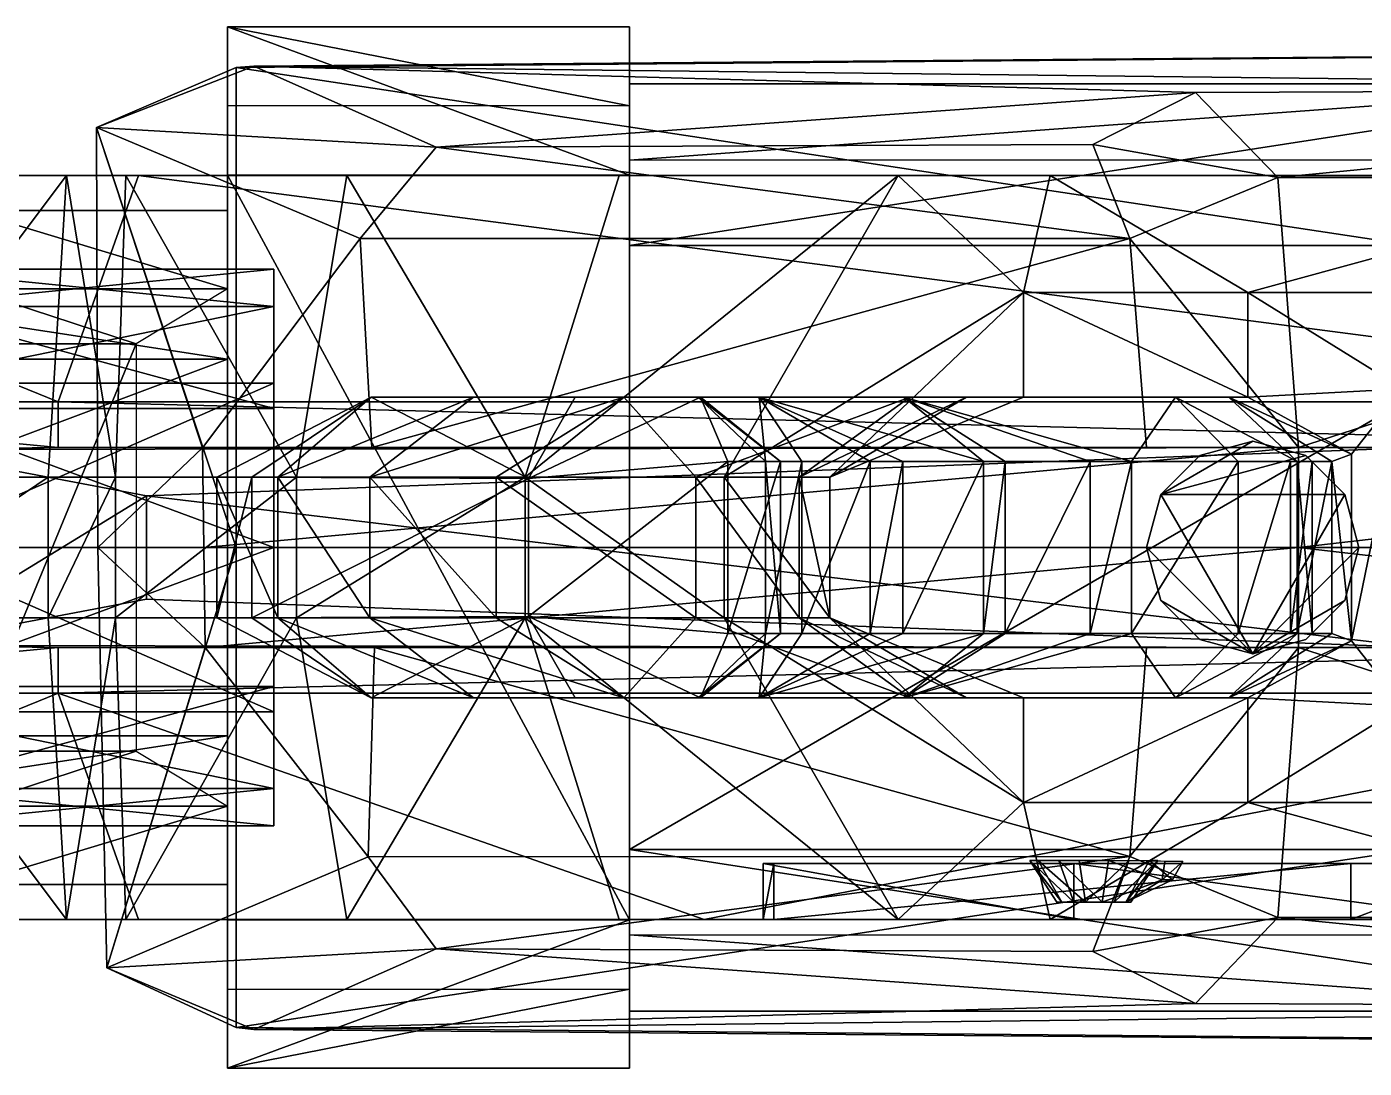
# Model space of a CAD drawing. Extents: x -4.92 to 4.89, y -0.62 to 0.62.
# Drawn here: x -2.333 to -1.624, y -0.276 to 0.276 of the extents above; entities that cross this region are included whole.
import ezdxf

# ---------------------------------------------------------------- set-up
doc = ezdxf.new("R2010")
doc.units = 0

msp = doc.modelspace()

# ---------------------------------------------------------------- linework, layer by layer
for points in [[(-2.01366, 0.27597, 2.167), (-2.22668, 0.27597, 2.30924), (-2.01366, 0.27597, 2.3064)], [(-2.01366, 0.2341, 2.03777), (-2.22668, 0.27597, 2.1638), (-2.01366, 0.27597, 2.167)], [(-2.01366, 0.19724, 2.45514), (-2.22668, 0.27597, 2.30924), (-2.22668, 0.19724, 2.45798)], [(-2.22668, 0.17858, 2.30924), (-2.22668, 0.27597, 2.1638), (-2.22668, 0.17858, 2.1638)], [(-2.01366, 0.27597, 2.167), (-2.22668, 0.27597, 2.1638), (-2.22668, 0.27597, 2.30924)], [(-2.01366, 0.2341, 2.03777), (-2.22668, 0.2341, 2.03777), (-2.22668, 0.27597, 2.1638)], [(-2.01366, 0.19724, 2.45514), (-2.01366, 0.27597, 2.3064), (-2.22668, 0.27597, 2.30924)], [(-2.22668, 0.17858, 2.1638), (-2.22668, 0.27597, 2.1638), (-2.22668, 0.2341, 2.03777)], [(-2.22668, 0.17858, 2.30924), (-2.22668, 0.27597, 2.30924), (-2.22668, 0.27597, 2.1638)], [(-2.22668, 0.19724, 2.45798), (-2.22668, 0.27597, 2.30924), (-2.22668, 0.17858, 2.30924)], [(-2.01366, 0.27597, 2.3064), (-2.01366, 0.16011, 2.3756), (-2.01366, 0.24573, 2.2935)], [(-2.01366, 0.24573, 2.2935), (-2.01366, 0.27597, 2.167), (-2.01366, 0.27597, 2.3064)], [(-2.01366, 0.27597, 2.3064), (-2.01366, 0.19724, 2.45514), (-2.01366, 0.16011, 2.3756)], [(-2.01366, 0.24573, 2.2935), (-2.01366, 0.24573, 2.17176), (-2.01366, 0.27597, 2.167)], [(-2.01366, 0.2341, 2.03777), (-2.01366, 0.27597, 2.167), (-2.01366, 0.24573, 2.17176)], [(-2.22207, 0.25438, 2.04006), (-0.53981, 0.26907, 2.03551), (-2.21262, 0.255, 2.00946)], [(-0.53975, 0, 2.03933), (-0.53981, 0.26907, 2.03551), (-2.22207, 0.25438, 2.04006)], [(-1.18173, 0.24329, 1.94721), (-2.21262, 0.255, 2.00946), (-0.53981, 0.26907, 2.03551)], [(-2.21262, 0.255, 2.00946), (-2.29616, 0.22265, 2.01392), (-2.22207, 0.25438, 2.04006)], [(-2.11612, 0.21211, 1.84306), (-2.29616, 0.22265, 2.01392), (-2.21262, 0.255, 2.00946)], [(-2.29616, 0.22265, 2.01392), (-2.22207, 0, 2.04006), (-2.22207, 0.25438, 2.04006)], [(-0.53975, 0, 2.03933), (-2.22207, 0.25438, 2.04006), (-2.22207, 0, 2.04006)], [(-1.71373, 0.24112, 1.94777), (-2.11612, 0.21211, 1.84306), (-2.21262, 0.255, 2.00946)], [(-1.18173, 0.24329, 1.94721), (-1.71373, 0.24112, 1.94777), (-2.21262, 0.255, 2.00946)], [(-1.71373, 0.24112, 1.94777), (-1.76807, 0.21353, 1.84269), (-2.11612, 0.21211, 1.84306)], [(-2.01366, 0.24573, 2.17176), (-1.45983, 0.24573, 2.29634), (-1.45983, 0.24573, 2.16855)], [(-1.45983, 0.24573, 2.16855), (-2.01366, 0.20531, 2.03777), (-2.01366, 0.24573, 2.17176)], [(-2.01366, 0.2341, 2.03777), (-2.01366, 0.24573, 2.17176), (-2.01366, 0.20531, 2.03777)], [(-2.01366, 0.16011, 2.3756), (-1.45983, 0.24573, 2.29634), (-2.01366, 0.24573, 2.2935)], [(-2.01366, 0.24573, 2.17176), (-2.01366, 0.24573, 2.2935), (-1.45983, 0.24573, 2.29634)], [(-1.45983, 0.24573, 2.16855), (-1.45983, 0.20531, 2.03777), (-2.01366, 0.20531, 2.03777)], [(-2.01366, 0.16011, 2.3756), (-1.45983, 0.16011, 2.37844), (-1.45983, 0.24573, 2.29634)], [(-1.76807, 0.21353, 1.84269), (-1.71373, 0.24112, 1.94777), (-1.66994, 0.19602, 1.89573)], [(-1.18173, 0.24329, 1.94721), (-1.66994, 0.19602, 1.89573), (-1.71373, 0.24112, 1.94777)], [(-1.18173, 0.24329, 1.94721), (-1.2164, 0.19602, 1.89573), (-1.66994, 0.19602, 1.89573)], [(-2.22668, 0.17858, 2.1638), (-2.22668, 0.2341, 2.03777), (-2.22668, 0.13715, 2.03743)], [(-2.1563, 0.1637, 1.78132), (-2.23982, 0.05287, 1.92439), (-2.29616, 0.22265, 2.01392)], [(-2.23982, 0.05287, 1.92439), (-2.29531, -0.00008, 2.01884), (-2.29616, 0.22265, 2.01392)], [(-2.11612, 0.21211, 1.84306), (-2.1563, 0.1637, 1.78132), (-2.29616, 0.22265, 2.01392)], [(-2.29616, 0.22265, 2.01392), (-2.29531, -0.00008, 2.01884), (-2.22207, 0, 2.04006)], [(-1.74841, 0.16383, 1.7838), (-2.11612, 0.21211, 1.84306), (-1.76807, 0.21353, 1.84269)], [(-1.76807, 0.21353, 1.84269), (-1.66994, 0.19602, 1.89573), (-1.74841, 0.16383, 1.7838)], [(-1.74841, 0.16383, 1.7838), (-2.1563, 0.1637, 1.78132), (-2.11612, 0.21211, 1.84306)], [(-2.31642, 0.07726, 0.6502), (-2.61156, 0.19714, 0.54631), (-2.571, 0.07726, 0.6502)], [(-2.42823, 0.19714, 0.40168), (-2.61156, 0.19714, 0.54631), (-2.27376, 0.19714, 0.54631)], [(-2.31642, 0.07726, 0.6502), (-2.27376, 0.19714, 0.54631), (-2.61156, 0.19714, 0.54631)], [(-2.31198, 0.19714, 0.26824), (-2.43216, 0.03736, 0.24956), (-2.42823, 0.19714, 0.40168)], [(-2.31198, 0.19714, 0.26824), (-2.32168, 0.03736, 0.16016), (-2.43216, 0.03736, 0.24956)], [(-2.27376, 0.19714, 0.54631), (-2.16343, 0.19714, 0.36156), (-2.42823, 0.19714, 0.40168)], [(-2.16343, 0.19714, 0.36156), (-2.31198, 0.19714, 0.26824), (-2.42823, 0.19714, 0.40168)], [(-2.28609, 0.03736, 0.16149), (-2.32168, 0.03736, 0.16016), (-2.31198, 0.19714, 0.26824)], [(-1.35572, 0.07726, 0.6502), (-2.27376, 0.19714, 0.54631), (-2.31642, 0.07726, 0.6502)], [(-2.28609, 0.03736, 0.16149), (-2.31198, 0.19714, 0.26824), (-2.28055, 0.19714, 0.2668)], [(-2.16343, 0.19714, 0.36156), (-2.28055, 0.19714, 0.2668), (-2.31198, 0.19714, 0.26824)], [(-2.28055, 0.19714, 0.2668), (-2.19016, 0.03736, 0.21102), (-2.28609, 0.03736, 0.16149)], [(-2.28055, 0.19714, 0.2668), (-2.16343, 0.19714, 0.36156), (-2.19016, 0.03736, 0.21102)], [(-1.95768, 0.19714, 0.41993), (-2.27376, 0.19714, 0.54631), (-1.38508, 0.19714, 0.54631)], [(-2.27376, 0.19714, 0.54631), (-2.18143, 0.19714, 0.4604), (-2.16343, 0.19714, 0.36156)], [(-1.35572, 0.07726, 0.6502), (-1.38508, 0.19714, 0.54631), (-2.27376, 0.19714, 0.54631)], [(-1.95768, 0.19714, 0.41993), (-2.18143, 0.19714, 0.4604), (-2.27376, 0.19714, 0.54631)], [(-2.22668, 0.19724, 2.45798), (-2.22668, 0.17858, 2.30924), (-2.22668, 0.09986, 2.43969)], [(-2.22668, 0.19724, 2.45798), (-2.01366, -0.19724, 2.45514), (-2.01366, 0.19724, 2.45514)], [(-2.22668, -0.09986, 2.43969), (-2.22668, 0.19724, 2.45798), (-2.22668, 0.09986, 2.43969)], [(-2.22668, 0.19724, 2.45798), (-2.22668, -0.19724, 2.45798), (-2.01366, -0.19724, 2.45514)], [(-2.22668, -0.09986, 2.43969), (-2.22668, -0.19724, 2.45798), (-2.22668, 0.19724, 2.45798)], [(-2.16343, 0.19714, 0.36156), (-2.06888, 0.03736, 0.20222), (-2.19016, 0.03736, 0.21102)], [(-2.18143, 0.19714, 0.4604), (-2.019, 0.19714, 0.36156), (-2.16343, 0.19714, 0.36156)], [(-2.18143, 0.19714, 0.4604), (-1.95768, 0.19714, 0.41993), (-2.019, 0.19714, 0.36156)], [(-2.16343, 0.19714, 0.36156), (-2.019, 0.19714, 0.36156), (-2.06888, 0.03736, 0.20222)], [(-2.06888, 0.03736, 0.20222), (-1.87122, 0.19714, 0.23945), (-1.96336, 0.03736, 0.12867)], [(-2.06888, 0.03736, 0.20222), (-2.019, 0.19714, 0.36156), (-1.87122, 0.19714, 0.23945)], [(-1.95768, 0.19714, 0.41993), (-1.87122, 0.19714, 0.23945), (-2.019, 0.19714, 0.36156)], [(-2.01366, 0.16011, 2.3756), (-2.01366, 0.19724, 2.45514), (-2.01366, -0.19724, 2.45514)], [(-1.96336, 0.03736, 0.12867), (-1.87122, 0.19714, 0.23945), (-1.80489, 0.13517, 0.04775)], [(-1.38508, 0.19714, 0.54631), (-1.79065, 0.19714, 0.25275), (-1.95768, 0.19714, 0.41993)], [(-1.95768, 0.19714, 0.41993), (-1.79065, 0.19714, 0.25275), (-1.87122, 0.19714, 0.23945)], [(-1.79065, 0.19714, 0.25275), (-1.80489, 0.13517, 0.04775), (-1.87122, 0.19714, 0.23945)], [(-1.79065, 0.19714, 0.25275), (-1.68596, 0.13517, 0.04775), (-1.80489, 0.13517, 0.04775)], [(-1.45871, 0.19714, 0.17699), (-1.68596, 0.13517, 0.04775), (-1.79065, 0.19714, 0.25275)], [(-1.38508, 0.19714, 0.54631), (-1.45871, 0.19714, 0.17699), (-1.79065, 0.19714, 0.25275)], [(-1.65907, 0.05295, 1.85537), (-1.74841, 0.16383, 1.7838), (-1.66994, 0.19602, 1.89573)], [(-1.45871, 0.19714, 0.17699), (-1.44246, 0.13517, 0.04775), (-1.68596, 0.13517, 0.04775)], [(-1.2164, 0.19602, 1.89573), (-1.65907, 0.05295, 1.85537), (-1.66994, 0.19602, 1.89573)], [(-1.2164, 0.19602, 1.89573), (-1.19719, 0.05295, 1.84699), (-1.65907, 0.05295, 1.85537)], [(-2.22668, 0.09986, 2.43969), (-2.74028, 0.17858, 2.31236), (-2.75915, 0.09986, 2.43685)], [(-2.74028, 0.17858, 2.31236), (-2.22668, 0.17858, 2.30924), (-2.59192, 0.17858, 2.19235)], [(-2.22668, 0.09986, 2.43969), (-2.22668, 0.17858, 2.30924), (-2.74028, 0.17858, 2.31236)], [(-2.22668, 0.17858, 2.30924), (-2.22668, 0.17858, 2.1638), (-2.59192, 0.17858, 2.19235)], [(-2.59192, 0.17858, 2.19235), (-2.22668, 0.17858, 2.1638), (-2.36406, 0.17858, 2.15347)], [(-2.36406, 0.17858, 2.15347), (-2.22668, 0.13715, 2.03743), (-2.36406, 0.13715, 2.03743)], [(-2.36406, 0.17858, 2.15347), (-2.22668, 0.17858, 2.1638), (-2.22668, 0.13715, 2.03743)], [(-2.1563, 0.1637, 1.78132), (-2.1501, 0.05293, 1.77411), (-2.23982, 0.05287, 1.92439)], [(-2.1501, 0.05293, 1.77411), (-2.1563, 0.1637, 1.78132), (-1.74841, 0.16383, 1.7838)], [(-2.1501, 0.05293, 1.77411), (-1.74841, 0.16383, 1.7838), (-1.73971, 0.05295, 1.77825)], [(-1.65907, 0.05295, 1.85537), (-1.73971, 0.05295, 1.77825), (-1.74841, 0.16383, 1.7838)], [(-2.01366, 0.16011, 2.3756), (-2.01366, -0.19724, 2.45514), (-2.01366, -0.16011, 2.3756)], [(-2.01366, -0.16011, 2.3756), (-1.45983, 0.16011, 2.37844), (-2.01366, 0.16011, 2.3756)], [(-2.01366, -0.16011, 2.3756), (-1.45983, -0.16011, 2.37844), (-1.45983, 0.16011, 2.37844)], [(-2.4016, 0.12768, 2.19199), (-2.20206, 0.14744, 2.26571), (-2.20206, 0.12768, 2.19199)], [(-2.4016, 0.14744, 2.26571), (-2.20206, 0.12768, 2.33943), (-2.20206, 0.14744, 2.26571)], [(-2.4016, 0.12768, 2.19199), (-2.4016, 0.14744, 2.26571), (-2.20206, 0.14744, 2.26571)], [(-2.4016, 0.14744, 2.26571), (-2.4016, 0.12768, 2.33943), (-2.20206, 0.12768, 2.33943)], [(-2.36406, 0.13715, 2.03743), (-2.27505, 0.10793, 2.01948), (-2.36406, 0.10793, 2.01948)], [(-2.36406, 0.13715, 2.03743), (-2.22668, 0.13715, 2.03743), (-2.27505, 0.10793, 2.01948)], [(-1.96336, 0.03736, 0.12867), (-1.80489, 0.13517, 0.04775), (-1.90743, 0.03736, -0.01825)], [(-1.80489, 0.13517, 0.04775), (-1.80489, 0.07973, 0.00263), (-1.90743, 0.03736, -0.01825)], [(-1.68596, 0.07973, 0.00651), (-1.80489, 0.13517, 0.04775), (-1.68596, 0.13517, 0.04775)], [(-1.68596, 0.07973, 0.00651), (-1.80489, 0.07973, 0.00263), (-1.80489, 0.13517, 0.04775)], [(-1.44246, 0.13517, 0.04775), (-1.60364, 0.08404, 0.01734), (-1.68596, 0.13517, 0.04775)], [(-1.68596, 0.13517, 0.04775), (-1.60364, 0.08404, 0.01734), (-1.68596, 0.07973, 0.00651)], [(-2.4016, 0.12768, 2.33943), (-2.20206, 0.07372, 2.39339), (-2.20206, 0.12768, 2.33943)], [(-2.4016, 0.08715, 2.01903), (-2.20206, 0.12768, 2.19199), (-2.20206, 0.08715, 2.01903)], [(-2.4016, 0.12768, 2.33943), (-2.4016, 0.07372, 2.39339), (-2.20206, 0.07372, 2.39339)], [(-2.4016, 0.08715, 2.01903), (-2.4016, 0.12768, 2.19199), (-2.20206, 0.12768, 2.19199)], [(-2.36406, -0.10793, 2.01948), (-2.27505, 0.10793, 2.01948), (-2.27505, -0.10793, 2.01948)], [(-2.36406, -0.10793, 2.01948), (-2.36406, 0.10793, 2.01948), (-2.27505, 0.10793, 2.01948)], [(-2.75915, -0.09986, 2.43685), (-2.22668, 0.09986, 2.43969), (-2.75915, 0.09986, 2.43685)], [(-2.75915, -0.09986, 2.43685), (-2.22668, -0.09986, 2.43969), (-2.22668, 0.09986, 2.43969)], [(-2.4016, 0, 1.95652), (-2.20206, 0.08715, 2.01903), (-2.20206, 0, 1.95652)], [(-2.4016, 0, 1.95652), (-2.4016, 0.08715, 2.01903), (-2.20206, 0.08715, 2.01903)], [(-2.23222, 0.03736, -0.72405), (-2.15044, 0.07973, -0.70583), (-2.21377, 0.03736, -0.73609)], [(-2.23222, 0.03736, -0.72405), (-2.20005, 0.03736, -0.57399), (-2.15044, 0.07973, -0.70583)], [(-2.15044, 0.07973, -0.70583), (-2.0672, 0.03654, -0.735), (-2.21377, 0.03736, -0.73609)], [(-2.20005, 0.03736, -0.57399), (-2.09627, 0.07973, -0.51305), (-2.15044, 0.07973, -0.70583)], [(-2.20005, 0.03736, -0.57399), (-2.15129, 0.03736, -0.42598), (-2.09627, 0.07973, -0.51305)], [(-2.01657, 0.07973, -0.34654), (-2.15129, 0.03736, -0.42598), (-2.0843, 0.03736, -0.28371)], [(-2.01657, 0.07973, -0.34654), (-2.09627, 0.07973, -0.51305), (-2.15129, 0.03736, -0.42598)], [(-2.04237, 0.07973, -0.71365), (-2.15044, 0.07973, -0.70583), (-2.09627, 0.07973, -0.51305)], [(-2.15044, 0.07973, -0.70583), (-2.04237, 0.07973, -0.71365), (-2.0672, 0.03654, -0.735)], [(-1.94494, 0.07973, -0.55826), (-2.09627, 0.07973, -0.51305), (-2.01657, 0.07973, -0.34654)], [(-2.09627, 0.07973, -0.51305), (-1.94494, 0.07973, -0.55826), (-1.97723, 0.07973, -0.68054)], [(-1.97723, 0.07973, -0.68054), (-2.04237, 0.07973, -0.71365), (-2.09627, 0.07973, -0.51305)], [(-1.97851, 0.03736, -0.19699), (-2.01657, 0.07973, -0.34654), (-2.0843, 0.03736, -0.28371)], [(-1.97606, 0.07973, -0.74159), (-2.0672, 0.03654, -0.735), (-2.04237, 0.07973, -0.71365)], [(-1.97606, 0.07973, -0.74159), (-1.96151, 0.04564, -0.78388), (-2.0672, 0.03654, -0.735)], [(-1.97723, 0.07973, -0.68054), (-1.97606, 0.07973, -0.74159), (-2.04237, 0.07973, -0.71365)], [(-1.94494, 0.07973, -0.55826), (-2.01657, 0.07973, -0.34654), (-1.8682, 0.07973, -0.41283)], [(-1.8682, 0.07973, -0.41283), (-2.01657, 0.07973, -0.34654), (-1.86507, 0.07973, -0.19271)], [(-1.97851, 0.03736, -0.19699), (-1.86507, 0.07973, -0.19271), (-2.01657, 0.07973, -0.34654)], [(-1.86507, 0.07973, -0.19271), (-1.97851, 0.03736, -0.19699), (-1.92364, 0.03736, -0.11535)], [(-1.94147, 0.04564, -0.69761), (-1.97723, 0.07973, -0.68054), (-1.94494, 0.07973, -0.55826)], [(-1.93359, 0.04564, -0.75677), (-1.97606, 0.07973, -0.74159), (-1.97723, 0.07973, -0.68054)], [(-1.94147, 0.04564, -0.69761), (-1.93359, 0.04564, -0.75677), (-1.97723, 0.07973, -0.68054)], [(-1.93359, 0.04564, -0.75677), (-1.96151, 0.04564, -0.78388), (-1.97606, 0.07973, -0.74159)], [(-1.82606, 0.04564, -0.51752), (-1.94494, 0.07973, -0.55826), (-1.8682, 0.07973, -0.41283)], [(-1.86877, 0.04564, -0.54638), (-1.88608, 0.04564, -0.60987), (-1.94494, 0.07973, -0.55826)], [(-1.94494, 0.07973, -0.55826), (-1.88608, 0.04564, -0.60987), (-1.92235, 0.04564, -0.65597)], [(-1.94494, 0.07973, -0.55826), (-1.92235, 0.04564, -0.65597), (-1.94147, 0.04564, -0.69761)], [(-1.82606, 0.04564, -0.51752), (-1.86877, 0.04564, -0.54638), (-1.94494, 0.07973, -0.55826)], [(-1.86507, 0.07973, -0.19271), (-1.92364, 0.03736, -0.11535), (-1.83498, 0.07973, -0.09994)], [(-1.83498, 0.07973, -0.09994), (-1.92364, 0.03736, -0.11535), (-1.90743, 0.03736, -0.01825)], [(-1.83498, 0.07973, -0.09994), (-1.90743, 0.03736, -0.01825), (-1.80489, 0.07973, 0.00263)], [(-1.8682, 0.07973, -0.41283), (-1.86507, 0.07973, -0.19271), (-1.72424, 0.07973, -0.2227)], [(-1.8682, 0.07973, -0.41283), (-1.81451, 0.04564, -0.4575), (-1.82606, 0.04564, -0.51752)], [(-1.8682, 0.07973, -0.41283), (-1.7695, 0.04564, -0.42633), (-1.81451, 0.04564, -0.4575)], [(-1.74756, 0.04564, -0.34553), (-1.8682, 0.07973, -0.41283), (-1.72424, 0.07973, -0.2227)], [(-1.8682, 0.07973, -0.41283), (-1.74756, 0.04564, -0.34553), (-1.7695, 0.04564, -0.42633)], [(-1.72424, 0.07973, -0.2227), (-1.86507, 0.07973, -0.19271), (-1.83498, 0.07973, -0.09994)], [(-1.72424, 0.07973, -0.2227), (-1.83498, 0.07973, -0.09994), (-1.69607, 0.07973, -0.12414)], [(-1.69607, 0.07973, -0.12414), (-1.83498, 0.07973, -0.09994), (-1.80489, 0.07973, 0.00263)], [(-1.69607, 0.07973, -0.12414), (-1.80489, 0.07973, 0.00263), (-1.68596, 0.07973, 0.00651)], [(-1.74756, 0.04564, -0.34553), (-1.72424, 0.07973, -0.2227), (-1.691, 0.04564, -0.28897)], [(-1.65984, 0.04564, -0.20586), (-1.72424, 0.07973, -0.2227), (-1.69607, 0.07973, -0.12414)], [(-1.65984, 0.04564, -0.20586), (-1.691, 0.04564, -0.28897), (-1.72424, 0.07973, -0.2227)], [(-1.65984, 0.04564, -0.20586), (-1.69607, 0.07973, -0.12414), (-1.64137, 0.04564, -0.14353)], [(-1.69607, 0.07973, -0.12414), (-1.63096, 0.04955, -0.06992), (-1.64137, 0.04564, -0.14353)], [(-1.69607, 0.07973, -0.12414), (-1.68596, 0.07973, 0.00651), (-1.63096, 0.04955, -0.06992)], [(-1.63096, 0.04955, -0.06992), (-1.68596, 0.07973, 0.00651), (-1.60364, 0.08404, 0.01734)], [(-1.60364, 0.08404, 0.01734), (-1.63096, -0.04955, -0.06992), (-1.63096, 0.04955, -0.06992)], [(-1.60364, 0.08404, 0.01734), (-1.60364, -0.08404, 0.01734), (-1.63096, -0.04955, -0.06992)], [(-2.571, 0.07726, 0.6502), (-2.31643, 0.05303, 0.65204), (-2.31642, 0.07726, 0.6502)], [(-2.571, 0.07726, 0.6502), (-2.57097, 0.04692, 0.65205), (-2.31643, 0.05303, 0.65204)], [(-2.4016, 0.07372, 2.39339), (-2.20206, 0, 2.41315), (-2.20206, 0.07372, 2.39339)], [(-2.4016, 0.07372, 2.39339), (-2.4016, 0, 2.41315), (-2.20206, 0, 2.41315)], [(-1.35572, 0.05295, 0.6502), (-2.31642, 0.07726, 0.6502), (-2.31643, 0.05303, 0.65204)], [(-1.35572, 0.05295, 0.6502), (-1.35572, 0.07726, 0.6502), (-2.31642, 0.07726, 0.6502)], [(-2.39921, 0.05196, 0.86623), (-2.31643, 0.05303, 0.65204), (-2.57097, 0.04692, 0.65205)], [(-2.39921, 0.05196, 0.86623), (-1.59514, 0.05295, 0.84718), (-2.31643, 0.05303, 0.65204)], [(-1.59514, 0.05295, 0.84718), (-2.39921, 0.05196, 0.86623), (-2.26952, 0.02733, 0.92311)], [(-2.26952, 0.02733, 0.92311), (-2.39921, 0.05196, 0.86623), (-2.39921, -0.05196, 0.86623)], [(-1.35572, 0.05295, 0.6502), (-2.31643, 0.05303, 0.65204), (-1.59514, 0.05295, 0.84718)], [(-2.23982, 0.05287, 1.92439), (-2.23916, -0.00007, 1.92479), (-2.29531, -0.00008, 2.01884)], [(-1.59514, -0.05295, 0.84718), (-1.59514, 0.05295, 0.84718), (-2.26952, 0.02733, 0.92311)], [(-1.65907, 0.05295, 1.85537), (-2.23916, -0.00007, 1.92479), (-2.23982, 0.05287, 1.92439)], [(-1.65907, 0.05295, 1.85537), (-2.23982, 0.05287, 1.92439), (-2.1501, 0.05293, 1.77411)], [(-1.65907, 0.05295, 1.85537), (-1.65907, 0, 1.85537), (-2.23916, -0.00007, 1.92479)], [(-1.65907, 0.05295, 1.85537), (-2.1501, 0.05293, 1.77411), (-1.73971, 0.05295, 1.77825)], [(-1.68329, 0.05628, 2.48183), (-1.71143, 0.04874, 2.48183), (-1.73203, 0.02814, 2.48183)], [(-1.65515, 0.04874, 2.48183), (-1.68329, 0.05628, 2.48183), (-1.73203, 0.02814, 2.48183)], [(-1.71143, 0.04874, 2.48183), (-1.68329, 0.05628, 2.37584), (-1.71143, 0.04874, 2.37584)], [(-1.71143, 0.04874, 2.48183), (-1.68329, 0.05628, 2.48183), (-1.68329, 0.05628, 2.37584)], [(-1.68329, 0.05628, 2.48183), (-1.65515, 0.04874, 2.37584), (-1.68329, 0.05628, 2.37584)], [(-1.68329, 0.05628, 2.48183), (-1.65515, 0.04874, 2.48183), (-1.65515, 0.04874, 2.37584)], [(-1.19719, 0.05295, 1.84699), (-1.65907, 0, 1.85537), (-1.65907, 0.05295, 1.85537)], [(-1.19719, 0.05295, 1.84699), (-1.19719, 0, 1.84699), (-1.65907, 0, 1.85537)], [(-1.96151, 0.04564, -0.78388), (-2.0672, -0.03654, -0.735), (-2.0672, 0.03654, -0.735)], [(-1.96151, 0.04564, -0.78388), (-1.96151, -0.04564, -0.78388), (-2.0672, -0.03654, -0.735)], [(-1.96151, -0.04564, -0.78388), (-1.93359, 0.04564, -0.75677), (-1.93359, -0.04564, -0.75677)], [(-1.96151, -0.04564, -0.78388), (-1.96151, 0.04564, -0.78388), (-1.93359, 0.04564, -0.75677)], [(-1.93359, -0.04564, -0.75677), (-1.94147, 0.04564, -0.69761), (-1.94147, -0.04564, -0.69761)], [(-1.92235, 0.04564, -0.65597), (-1.94147, -0.04564, -0.69761), (-1.94147, 0.04564, -0.69761)], [(-1.93359, -0.04564, -0.75677), (-1.93359, 0.04564, -0.75677), (-1.94147, 0.04564, -0.69761)], [(-1.92235, 0.04564, -0.65597), (-1.92235, -0.04564, -0.65597), (-1.94147, -0.04564, -0.69761)], [(-1.88608, 0.04564, -0.60987), (-1.92235, -0.04564, -0.65597), (-1.92235, 0.04564, -0.65597)], [(-1.88608, 0.04564, -0.60987), (-1.88608, -0.04564, -0.60987), (-1.92235, -0.04564, -0.65597)], [(-1.86877, 0.04564, -0.54638), (-1.88608, -0.04564, -0.60987), (-1.88608, 0.04564, -0.60987)], [(-1.86877, 0.04564, -0.54638), (-1.86877, -0.04564, -0.54638), (-1.88608, -0.04564, -0.60987)], [(-1.82606, 0.04564, -0.51752), (-1.86877, -0.04564, -0.54638), (-1.86877, 0.04564, -0.54638)], [(-1.82606, 0.04564, -0.51752), (-1.82606, -0.04564, -0.51752), (-1.86877, -0.04564, -0.54638)], [(-1.81451, 0.04564, -0.4575), (-1.82606, -0.04564, -0.51752), (-1.82606, 0.04564, -0.51752)], [(-1.81451, 0.04564, -0.4575), (-1.81451, -0.04564, -0.4575), (-1.82606, -0.04564, -0.51752)], [(-1.7695, 0.04564, -0.42633), (-1.81451, -0.04564, -0.4575), (-1.81451, 0.04564, -0.4575)], [(-1.7695, 0.04564, -0.42633), (-1.7695, -0.04564, -0.42633), (-1.81451, -0.04564, -0.4575)], [(-1.74756, 0.04564, -0.34553), (-1.7695, -0.04564, -0.42633), (-1.7695, 0.04564, -0.42633)], [(-1.74756, 0.04564, -0.34553), (-1.74756, -0.04564, -0.34553), (-1.7695, -0.04564, -0.42633)], [(-1.691, 0.04564, -0.28897), (-1.74756, -0.04564, -0.34553), (-1.74756, 0.04564, -0.34553)], [(-1.691, 0.04564, -0.28897), (-1.691, -0.04564, -0.28897), (-1.74756, -0.04564, -0.34553)], [(-1.73203, 0.02814, 2.48183), (-1.71143, 0.04874, 2.37584), (-1.73203, 0.02814, 2.37584)], [(-1.63455, 0.02814, 2.48183), (-1.65515, 0.04874, 2.48183), (-1.73203, 0.02814, 2.48183)], [(-1.73203, 0.02814, 2.48183), (-1.71143, 0.04874, 2.48183), (-1.71143, 0.04874, 2.37584)], [(-1.65176, 0.04564, -0.26473), (-1.691, 0.04564, -0.28897), (-1.65984, 0.04564, -0.20586)], [(-1.6633, 0.04564, -0.28666), (-1.691, -0.04564, -0.28897), (-1.691, 0.04564, -0.28897)], [(-1.65176, 0.04564, -0.26473), (-1.6633, 0.04564, -0.28666), (-1.691, 0.04564, -0.28897)], [(-1.6633, 0.04564, -0.28666), (-1.6633, -0.04564, -0.28666), (-1.691, -0.04564, -0.28897)], [(-1.65176, 0.04564, -0.26473), (-1.6633, -0.04564, -0.28666), (-1.6633, 0.04564, -0.28666)], [(-1.65176, 0.04564, -0.26473), (-1.65176, -0.04564, -0.26473), (-1.6633, -0.04564, -0.28666)], [(-1.64137, 0.04564, -0.14353), (-1.65984, -0.04564, -0.20586), (-1.65984, 0.04564, -0.20586)], [(-1.65984, 0.04564, -0.20586), (-1.65176, -0.04564, -0.26473), (-1.65176, 0.04564, -0.26473)], [(-1.64137, 0.04564, -0.14353), (-1.64137, -0.04564, -0.14353), (-1.65984, -0.04564, -0.20586)], [(-1.65984, 0.04564, -0.20586), (-1.65984, -0.04564, -0.20586), (-1.65176, -0.04564, -0.26473)], [(-1.65515, 0.04874, 2.48183), (-1.63455, 0.02814, 2.37584), (-1.65515, 0.04874, 2.37584)], [(-1.65515, 0.04874, 2.48183), (-1.63455, 0.02814, 2.48183), (-1.63455, 0.02814, 2.37584)], [(-1.64137, 0.04564, -0.14353), (-1.63096, 0.04955, -0.06992), (-1.63096, -0.04955, -0.06992)], [(-1.64137, 0.04564, -0.14353), (-1.63096, -0.04955, -0.06992), (-1.64137, -0.04564, -0.14353)], [(-2.43216, -0.03736, 0.24956), (-2.32168, 0.03736, 0.16016), (-2.32168, -0.03736, 0.16016)], [(-2.43216, -0.03736, 0.24956), (-2.43216, 0.03736, 0.24956), (-2.32168, 0.03736, 0.16016)], [(-2.32168, -0.03736, 0.16016), (-2.28609, 0.03736, 0.16149), (-2.28609, -0.03736, 0.16149)], [(-2.32168, -0.03736, 0.16016), (-2.32168, 0.03736, 0.16016), (-2.28609, 0.03736, 0.16149)], [(-2.28609, -0.03736, 0.16149), (-2.19016, 0.03736, 0.21102), (-2.19016, -0.03736, 0.21102)], [(-2.28609, -0.03736, 0.16149), (-2.28609, 0.03736, 0.16149), (-2.19016, 0.03736, 0.21102)], [(-2.21377, 0.03736, -0.73609), (-2.23222, -0.03736, -0.72405), (-2.23222, 0.03736, -0.72405)], [(-2.20005, -0.03736, -0.57399), (-2.23222, 0.03736, -0.72405), (-2.23222, -0.03736, -0.72405)], [(-2.21377, 0.03736, -0.73609), (-2.21377, -0.03736, -0.73609), (-2.23222, -0.03736, -0.72405)], [(-2.20005, -0.03736, -0.57399), (-2.20005, 0.03736, -0.57399), (-2.23222, 0.03736, -0.72405)], [(-2.0672, 0.03654, -0.735), (-2.21377, -0.03736, -0.73609), (-2.21377, 0.03736, -0.73609)], [(-2.0672, 0.03654, -0.735), (-2.0672, -0.03654, -0.735), (-2.21377, -0.03736, -0.73609)], [(-2.15129, -0.03736, -0.42598), (-2.20005, 0.03736, -0.57399), (-2.20005, -0.03736, -0.57399)], [(-2.15129, -0.03736, -0.42598), (-2.15129, 0.03736, -0.42598), (-2.20005, 0.03736, -0.57399)], [(-2.19016, -0.03736, 0.21102), (-2.06888, 0.03736, 0.20222), (-2.06888, -0.03736, 0.20222)], [(-2.19016, -0.03736, 0.21102), (-2.19016, 0.03736, 0.21102), (-2.06888, 0.03736, 0.20222)], [(-2.15129, 0.03736, -0.42598), (-2.0843, -0.03736, -0.28371), (-2.0843, 0.03736, -0.28371)], [(-2.15129, 0.03736, -0.42598), (-2.15129, -0.03736, -0.42598), (-2.0843, -0.03736, -0.28371)], [(-2.0843, 0.03736, -0.28371), (-1.97851, -0.03736, -0.19699), (-1.97851, 0.03736, -0.19699)], [(-2.0843, 0.03736, -0.28371), (-2.0843, -0.03736, -0.28371), (-1.97851, -0.03736, -0.19699)], [(-1.96336, -0.03736, 0.12867), (-2.06888, 0.03736, 0.20222), (-1.96336, 0.03736, 0.12867)], [(-1.96336, -0.03736, 0.12867), (-2.06888, -0.03736, 0.20222), (-2.06888, 0.03736, 0.20222)], [(-1.92364, -0.03736, -0.11535), (-1.97851, 0.03736, -0.19699), (-1.97851, -0.03736, -0.19699)], [(-1.92364, -0.03736, -0.11535), (-1.92364, 0.03736, -0.11535), (-1.97851, 0.03736, -0.19699)], [(-1.90743, -0.03736, -0.01825), (-1.96336, 0.03736, 0.12867), (-1.90743, 0.03736, -0.01825)], [(-1.90743, -0.03736, -0.01825), (-1.96336, -0.03736, 0.12867), (-1.96336, 0.03736, 0.12867)], [(-1.90743, -0.03736, -0.01825), (-1.92364, 0.03736, -0.11535), (-1.92364, -0.03736, -0.11535)], [(-1.90743, -0.03736, -0.01825), (-1.90743, 0.03736, -0.01825), (-1.92364, 0.03736, -0.11535)], [(-2.26952, 0.02733, 0.92311), (-2.39921, -0.05196, 0.86623), (-2.26952, -0.02733, 0.92311)], [(-1.59514, -0.05295, 0.84718), (-2.26952, 0.02733, 0.92311), (-2.26952, -0.02733, 0.92311)], [(-1.73957, 0, 2.48183), (-1.73203, 0.02814, 2.37584), (-1.73957, 0, 2.37584)], [(-1.73957, 0, 2.48183), (-1.73203, 0.02814, 2.48183), (-1.73203, 0.02814, 2.37584)], [(-1.73203, 0.02814, 2.48183), (-1.73957, 0, 2.48183), (-1.68329, -0.05628, 2.48183)], [(-1.73203, 0.02814, 2.48183), (-1.68329, -0.05628, 2.48183), (-1.63455, 0.02814, 2.48183)], [(-1.68329, -0.05628, 2.48183), (-1.62701, 0, 2.48183), (-1.63455, 0.02814, 2.48183)], [(-1.63455, 0.02814, 2.48183), (-1.62701, 0, 2.37584), (-1.63455, 0.02814, 2.37584)], [(-1.63455, 0.02814, 2.48183), (-1.62701, 0, 2.48183), (-1.62701, 0, 2.37584)], [(-2.22207, 0, 2.04006), (-2.29531, -0.00008, 2.01884), (-2.29058, -0.22274, 2.01725)], [(-2.22207, 0, 2.04006), (-2.29058, -0.22274, 2.01725), (-2.22207, -0.25438, 2.04006)], [(-2.2385, -0.05301, 1.92518), (-2.23916, -0.00007, 1.92479), (-1.65907, 0, 1.85537)], [(-2.2385, -0.05301, 1.92518), (-1.65907, 0, 1.85537), (-1.65907, -0.05295, 1.85537)], [(-0.53975, 0, 2.03933), (-2.22207, -0.25438, 2.04006), (-0.53981, -0.26957, 2.03538)], [(-0.53975, 0, 2.03933), (-2.22207, 0, 2.04006), (-2.22207, -0.25438, 2.04006)], [(-1.65907, 0, 1.85537), (-1.19719, -0.05295, 1.84699), (-1.65907, -0.05295, 1.85537)], [(-1.65907, 0, 1.85537), (-1.19719, 0, 1.84699), (-1.19719, -0.05295, 1.84699)], [(-2.20206, 0, 2.41315), (-2.4016, -0.07372, 2.39339), (-2.20206, -0.07372, 2.39339)], [(-2.20206, -0.08715, 2.01903), (-2.4016, 0, 1.95652), (-2.20206, 0, 1.95652)], [(-2.20206, 0, 2.41315), (-2.4016, 0, 2.41315), (-2.4016, -0.07372, 2.39339)], [(-2.20206, -0.08715, 2.01903), (-2.4016, -0.08715, 2.01903), (-2.4016, 0, 1.95652)], [(-2.29531, -0.00008, 2.01884), (-2.23916, -0.00007, 1.92479), (-2.2385, -0.05301, 1.92518)], [(-2.29531, -0.00008, 2.01884), (-2.2385, -0.05301, 1.92518), (-2.29058, -0.22274, 2.01725)], [(-1.73203, -0.02814, 2.48183), (-1.73957, 0, 2.37584), (-1.73203, -0.02814, 2.37584)], [(-1.73203, -0.02814, 2.48183), (-1.73957, 0, 2.48183), (-1.73957, 0, 2.37584)], [(-1.73957, 0, 2.48183), (-1.73203, -0.02814, 2.48183), (-1.68329, -0.05628, 2.48183)], [(-1.63455, -0.02814, 2.48183), (-1.62701, 0, 2.48183), (-1.68329, -0.05628, 2.48183)], [(-1.62701, 0, 2.48183), (-1.63455, -0.02814, 2.37584), (-1.62701, 0, 2.37584)], [(-1.62701, 0, 2.48183), (-1.63455, -0.02814, 2.48183), (-1.63455, -0.02814, 2.37584)], [(-1.59514, -0.05295, 0.84718), (-2.26952, -0.02733, 0.92311), (-2.39921, -0.05196, 0.86623)], [(-1.71143, -0.04874, 2.48183), (-1.73203, -0.02814, 2.37584), (-1.71143, -0.04874, 2.37584)], [(-1.71143, -0.04874, 2.48183), (-1.73203, -0.02814, 2.48183), (-1.73203, -0.02814, 2.37584)], [(-1.73203, -0.02814, 2.48183), (-1.71143, -0.04874, 2.48183), (-1.68329, -0.05628, 2.48183)], [(-1.68329, -0.05628, 2.48183), (-1.65515, -0.04874, 2.48183), (-1.63455, -0.02814, 2.48183)], [(-1.63455, -0.02814, 2.48183), (-1.65515, -0.04874, 2.37584), (-1.63455, -0.02814, 2.37584)], [(-1.63455, -0.02814, 2.48183), (-1.65515, -0.04874, 2.48183), (-1.65515, -0.04874, 2.37584)], [(-2.43216, -0.03736, 0.24956), (-2.31198, -0.19713, 0.26824), (-2.42823, -0.19713, 0.40168)], [(-2.43216, -0.03736, 0.24956), (-2.32168, -0.03736, 0.16016), (-2.31198, -0.19713, 0.26824)], [(-2.28609, -0.03736, 0.16149), (-2.31198, -0.19713, 0.26824), (-2.32168, -0.03736, 0.16016)], [(-2.28609, -0.03736, 0.16149), (-2.28055, -0.19713, 0.2668), (-2.31198, -0.19713, 0.26824)], [(-2.28055, -0.19713, 0.2668), (-2.28609, -0.03736, 0.16149), (-2.19016, -0.03736, 0.21102)], [(-2.28055, -0.19713, 0.2668), (-2.19016, -0.03736, 0.21102), (-2.16343, -0.19713, 0.36156)], [(-2.23222, -0.03736, -0.72405), (-2.15044, -0.07973, -0.70583), (-2.20005, -0.03736, -0.57399)], [(-2.23222, -0.03736, -0.72405), (-2.21377, -0.03736, -0.73609), (-2.15044, -0.07973, -0.70583)], [(-2.15044, -0.07973, -0.70583), (-2.21377, -0.03736, -0.73609), (-2.0672, -0.03654, -0.735)], [(-2.20005, -0.03736, -0.57399), (-2.09627, -0.07973, -0.51305), (-2.15129, -0.03736, -0.42598)], [(-2.20005, -0.03736, -0.57399), (-2.15044, -0.07973, -0.70583), (-2.09627, -0.07973, -0.51305)], [(-2.16343, -0.19713, 0.36156), (-2.19016, -0.03736, 0.21102), (-2.06888, -0.03736, 0.20222)], [(-2.16343, -0.19713, 0.36156), (-2.06888, -0.03736, 0.20222), (-2.019, -0.19713, 0.36156)], [(-2.01657, -0.07973, -0.34654), (-2.15129, -0.03736, -0.42598), (-2.09627, -0.07973, -0.51305)], [(-2.01657, -0.07973, -0.34654), (-2.0843, -0.03736, -0.28371), (-2.15129, -0.03736, -0.42598)], [(-2.15044, -0.07973, -0.70583), (-2.0672, -0.03654, -0.735), (-2.04237, -0.07973, -0.71365)], [(-1.97851, -0.03736, -0.19699), (-2.0843, -0.03736, -0.28371), (-2.01657, -0.07973, -0.34654)], [(-2.06888, -0.03736, 0.20222), (-1.87122, -0.19713, 0.23945), (-2.019, -0.19713, 0.36156)], [(-2.06888, -0.03736, 0.20222), (-1.96336, -0.03736, 0.12867), (-1.87122, -0.19713, 0.23945)], [(-2.0672, -0.03654, -0.735), (-1.97606, -0.07973, -0.74159), (-2.04237, -0.07973, -0.71365)], [(-2.0672, -0.03654, -0.735), (-1.96151, -0.04564, -0.78388), (-1.97606, -0.07973, -0.74159)], [(-1.97851, -0.03736, -0.19699), (-2.01657, -0.07973, -0.34654), (-1.86507, -0.07973, -0.19271)], [(-1.92364, -0.03736, -0.11535), (-1.97851, -0.03736, -0.19699), (-1.86507, -0.07973, -0.19271)], [(-1.96336, -0.03736, 0.12867), (-1.80489, -0.13517, 0.04775), (-1.87122, -0.19713, 0.23945)], [(-1.96336, -0.03736, 0.12867), (-1.90743, -0.03736, -0.01825), (-1.80489, -0.13517, 0.04775)], [(-1.92364, -0.03736, -0.11535), (-1.86507, -0.07973, -0.19271), (-1.83498, -0.07973, -0.09994)], [(-1.90743, -0.03736, -0.01825), (-1.92364, -0.03736, -0.11535), (-1.83498, -0.07973, -0.09994)], [(-1.80489, -0.13517, 0.04775), (-1.90743, -0.03736, -0.01825), (-1.80489, -0.07973, 0.00263)], [(-1.90743, -0.03736, -0.01825), (-1.83498, -0.07973, -0.09994), (-1.80489, -0.07973, 0.00263)], [(-2.31643, -0.05303, 0.65204), (-2.57097, -0.04692, 0.65205), (-2.571, -0.07726, 0.6502)], [(-2.54781, -0.04799, 0.77169), (-2.57097, -0.04692, 0.65205), (-2.31643, -0.05303, 0.65204)], [(-2.54781, -0.04799, 0.77169), (-2.31643, -0.05303, 0.65204), (-2.39921, -0.05196, 0.86623)], [(-1.94147, -0.04564, -0.69761), (-1.97723, -0.07973, -0.68054), (-1.93359, -0.04564, -0.75677)], [(-1.93359, -0.04564, -0.75677), (-1.97723, -0.07973, -0.68054), (-1.97606, -0.07973, -0.74159)], [(-1.94147, -0.04564, -0.69761), (-1.94494, -0.07973, -0.55826), (-1.97723, -0.07973, -0.68054)], [(-1.93359, -0.04564, -0.75677), (-1.97606, -0.07973, -0.74159), (-1.96151, -0.04564, -0.78388)], [(-1.86877, -0.04564, -0.54638), (-1.94494, -0.07973, -0.55826), (-1.88608, -0.04564, -0.60987)], [(-1.82606, -0.04564, -0.51752), (-1.94494, -0.07973, -0.55826), (-1.86877, -0.04564, -0.54638)], [(-1.94494, -0.07973, -0.55826), (-1.94147, -0.04564, -0.69761), (-1.92235, -0.04564, -0.65597)], [(-1.94494, -0.07973, -0.55826), (-1.92235, -0.04564, -0.65597), (-1.88608, -0.04564, -0.60987)], [(-1.82606, -0.04564, -0.51752), (-1.8682, -0.07973, -0.41283), (-1.94494, -0.07973, -0.55826)], [(-1.8682, -0.07973, -0.41283), (-1.82606, -0.04564, -0.51752), (-1.81451, -0.04564, -0.4575)], [(-1.8682, -0.07973, -0.41283), (-1.7695, -0.04564, -0.42633), (-1.74756, -0.04564, -0.34553)], [(-1.8682, -0.07973, -0.41283), (-1.81451, -0.04564, -0.4575), (-1.7695, -0.04564, -0.42633)], [(-1.72424, -0.07973, -0.2227), (-1.8682, -0.07973, -0.41283), (-1.74756, -0.04564, -0.34553)], [(-1.72424, -0.07973, -0.2227), (-1.74756, -0.04564, -0.34553), (-1.691, -0.04564, -0.28897)], [(-1.65984, -0.04564, -0.20586), (-1.72424, -0.07973, -0.2227), (-1.691, -0.04564, -0.28897)], [(-1.65984, -0.04564, -0.20586), (-1.69607, -0.07973, -0.12414), (-1.72424, -0.07973, -0.2227)], [(-1.68329, -0.05628, 2.48183), (-1.71143, -0.04874, 2.37584), (-1.68329, -0.05628, 2.37584)], [(-1.68329, -0.05628, 2.48183), (-1.71143, -0.04874, 2.48183), (-1.71143, -0.04874, 2.37584)], [(-1.65984, -0.04564, -0.20586), (-1.64137, -0.04564, -0.14353), (-1.69607, -0.07973, -0.12414)], [(-1.63096, -0.04955, -0.06992), (-1.69607, -0.07973, -0.12414), (-1.64137, -0.04564, -0.14353)], [(-1.63096, -0.04955, -0.06992), (-1.68596, -0.07973, 0.00651), (-1.69607, -0.07973, -0.12414)], [(-1.691, -0.04564, -0.28897), (-1.65176, -0.04564, -0.26473), (-1.65984, -0.04564, -0.20586)], [(-1.691, -0.04564, -0.28897), (-1.6633, -0.04564, -0.28666), (-1.65176, -0.04564, -0.26473)], [(-1.63096, -0.04955, -0.06992), (-1.60364, -0.08404, 0.01734), (-1.68596, -0.07973, 0.00651)], [(-1.65515, -0.04874, 2.48183), (-1.68329, -0.05628, 2.37584), (-1.65515, -0.04874, 2.37584)], [(-1.65515, -0.04874, 2.48183), (-1.68329, -0.05628, 2.48183), (-1.68329, -0.05628, 2.37584)], [(-2.31643, -0.05303, 0.65204), (-2.571, -0.07726, 0.6502), (-2.31642, -0.07726, 0.6502)], [(-1.59514, -0.05295, 0.84718), (-2.39921, -0.05196, 0.86623), (-2.31643, -0.05303, 0.65204)], [(-1.59514, -0.05295, 0.84718), (-2.31643, -0.05303, 0.65204), (-1.35572, -0.05295, 0.6502)], [(-2.31642, -0.07726, 0.6502), (-1.35572, -0.05295, 0.6502), (-2.31643, -0.05303, 0.65204)], [(-2.31642, -0.07726, 0.6502), (-1.35572, -0.07726, 0.6502), (-1.35572, -0.05295, 0.6502)], [(-2.15219, -0.16389, 1.78378), (-2.29058, -0.22274, 2.01725), (-2.2385, -0.05301, 1.92518)], [(-2.15219, -0.16389, 1.78378), (-2.2385, -0.05301, 1.92518), (-2.14878, -0.05295, 1.7749)], [(-2.14878, -0.05295, 1.7749), (-2.2385, -0.05301, 1.92518), (-1.65907, -0.05295, 1.85537)], [(-1.74841, -0.16383, 1.7838), (-2.15219, -0.16389, 1.78378), (-2.14878, -0.05295, 1.7749)], [(-1.74841, -0.16383, 1.7838), (-2.14878, -0.05295, 1.7749), (-1.73971, -0.05295, 1.77825)], [(-2.14878, -0.05295, 1.7749), (-1.65907, -0.05295, 1.85537), (-1.73971, -0.05295, 1.77825)], [(-1.65907, -0.05295, 1.85537), (-1.74841, -0.16383, 1.7838), (-1.73971, -0.05295, 1.77825)], [(-1.65907, -0.05295, 1.85537), (-1.66994, -0.19602, 1.89573), (-1.74841, -0.16383, 1.7838)], [(-1.65907, -0.05295, 1.85537), (-1.2164, -0.19602, 1.89573), (-1.66994, -0.19602, 1.89573)], [(-1.65907, -0.05295, 1.85537), (-1.19719, -0.05295, 1.84699), (-1.2164, -0.19602, 1.89573)], [(-2.61156, -0.19713, 0.54631), (-2.31642, -0.07726, 0.6502), (-2.571, -0.07726, 0.6502)], [(-2.61156, -0.19713, 0.54631), (-2.27376, -0.19713, 0.54631), (-2.31642, -0.07726, 0.6502)], [(-2.20206, -0.07372, 2.39339), (-2.4016, -0.12768, 2.33943), (-2.20206, -0.12768, 2.33943)], [(-2.20206, -0.07372, 2.39339), (-2.4016, -0.07372, 2.39339), (-2.4016, -0.12768, 2.33943)], [(-2.31642, -0.07726, 0.6502), (-2.27376, -0.19713, 0.54631), (-1.97403, -0.19713, 0.54631)], [(-1.35572, -0.07726, 0.6502), (-2.31642, -0.07726, 0.6502), (-1.97403, -0.19713, 0.54631)], [(-1.35572, -0.07726, 0.6502), (-1.97403, -0.19713, 0.54631), (-1.62144, -0.19713, 0.54631)], [(-2.09627, -0.07973, -0.51305), (-2.15044, -0.07973, -0.70583), (-2.04237, -0.07973, -0.71365)], [(-2.09627, -0.07973, -0.51305), (-2.04237, -0.07973, -0.71365), (-1.97723, -0.07973, -0.68054)], [(-2.01657, -0.07973, -0.34654), (-2.09627, -0.07973, -0.51305), (-1.94494, -0.07973, -0.55826)], [(-1.97723, -0.07973, -0.68054), (-1.94494, -0.07973, -0.55826), (-2.09627, -0.07973, -0.51305)], [(-1.97723, -0.07973, -0.68054), (-2.04237, -0.07973, -0.71365), (-1.97606, -0.07973, -0.74159)], [(-2.01657, -0.07973, -0.34654), (-1.94494, -0.07973, -0.55826), (-1.8682, -0.07973, -0.41283)], [(-1.86507, -0.07973, -0.19271), (-2.01657, -0.07973, -0.34654), (-1.8682, -0.07973, -0.41283)], [(-1.86507, -0.07973, -0.19271), (-1.8682, -0.07973, -0.41283), (-1.72424, -0.07973, -0.2227)], [(-1.83498, -0.07973, -0.09994), (-1.86507, -0.07973, -0.19271), (-1.72424, -0.07973, -0.2227)], [(-1.83498, -0.07973, -0.09994), (-1.72424, -0.07973, -0.2227), (-1.69607, -0.07973, -0.12414)], [(-1.80489, -0.07973, 0.00263), (-1.83498, -0.07973, -0.09994), (-1.69607, -0.07973, -0.12414)], [(-1.80489, -0.13517, 0.04775), (-1.68596, -0.07973, 0.00651), (-1.68596, -0.13517, 0.04775)], [(-1.80489, -0.07973, 0.00263), (-1.69607, -0.07973, -0.12414), (-1.68596, -0.07973, 0.00651)], [(-1.80489, -0.13517, 0.04775), (-1.80489, -0.07973, 0.00263), (-1.68596, -0.07973, 0.00651)], [(-1.68596, -0.13517, 0.04775), (-1.68596, -0.07973, 0.00651), (-1.60364, -0.08404, 0.01734)], [(-1.44246, -0.13517, 0.04775), (-1.68596, -0.13517, 0.04775), (-1.60364, -0.08404, 0.01734)], [(-2.20206, -0.12768, 2.19199), (-2.4016, -0.08715, 2.01903), (-2.20206, -0.08715, 2.01903)], [(-2.20206, -0.12768, 2.19199), (-2.4016, -0.12768, 2.19199), (-2.4016, -0.08715, 2.01903)], [(-2.74028, -0.17858, 2.31236), (-2.22668, -0.09986, 2.43969), (-2.75915, -0.09986, 2.43685)], [(-2.74028, -0.17858, 2.31236), (-2.22668, -0.17858, 2.30924), (-2.22668, -0.09986, 2.43969)], [(-2.22668, -0.17858, 2.30924), (-2.22668, -0.19724, 2.45798), (-2.22668, -0.09986, 2.43969)], [(-2.36406, -0.13715, 2.03743), (-2.27505, -0.10793, 2.01948), (-2.22668, -0.13715, 2.03743)], [(-2.36406, -0.13715, 2.03743), (-2.36406, -0.10793, 2.01948), (-2.27505, -0.10793, 2.01948)], [(-2.20206, -0.14744, 2.26571), (-2.4016, -0.12768, 2.19199), (-2.20206, -0.12768, 2.19199)], [(-2.20206, -0.12768, 2.33943), (-2.4016, -0.14744, 2.26571), (-2.20206, -0.14744, 2.26571)], [(-2.20206, -0.14744, 2.26571), (-2.4016, -0.14744, 2.26571), (-2.4016, -0.12768, 2.19199)], [(-2.20206, -0.12768, 2.33943), (-2.4016, -0.12768, 2.33943), (-2.4016, -0.14744, 2.26571)], [(-2.36406, -0.17858, 2.15347), (-2.22668, -0.13715, 2.03743), (-2.22668, -0.17858, 2.1638)], [(-2.36406, -0.17858, 2.15347), (-2.36406, -0.13715, 2.03743), (-2.22668, -0.13715, 2.03743)], [(-2.22668, -0.17858, 2.1638), (-2.22668, -0.13715, 2.03743), (-2.22668, -0.2341, 2.03777)], [(-1.79065, -0.19713, 0.25275), (-1.87122, -0.19713, 0.23945), (-1.80489, -0.13517, 0.04775)], [(-1.79065, -0.19713, 0.25275), (-1.80489, -0.13517, 0.04775), (-1.68596, -0.13517, 0.04775)], [(-1.68596, -0.13517, 0.04775), (-1.45871, -0.19713, 0.17699), (-1.79065, -0.19713, 0.25275)], [(-1.68596, -0.13517, 0.04775), (-1.44246, -0.13517, 0.04775), (-1.45871, -0.19713, 0.17699)], [(-2.01366, -0.16011, 2.3756), (-1.45983, -0.24573, 2.29634), (-1.45983, -0.16011, 2.37844)], [(-2.01366, -0.16011, 2.3756), (-2.01366, -0.27597, 2.3064), (-2.01366, -0.24573, 2.2935)], [(-2.01366, -0.16011, 2.3756), (-2.01366, -0.24573, 2.2935), (-1.45983, -0.24573, 2.29634)], [(-2.01366, -0.16011, 2.3756), (-2.01366, -0.19724, 2.45514), (-2.01366, -0.27597, 2.3064)], [(-2.11613, -0.21262, 1.84293), (-2.29058, -0.22274, 2.01725), (-2.15219, -0.16389, 1.78378)], [(-2.11613, -0.21262, 1.84293), (-2.15219, -0.16389, 1.78378), (-1.74841, -0.16383, 1.7838)], [(-2.11613, -0.21262, 1.84293), (-1.74841, -0.16383, 1.7838), (-1.76807, -0.21404, 1.84256)], [(-1.94284, -0.19713, 0.46373), (-1.93714, -0.16749, 0.529), (-1.93714, -0.19713, 0.529)], [(-1.63137, -0.16749, 0.52933), (-1.94284, -0.16749, 0.46373), (-1.55336, -0.16749, 0.34578)], [(-1.77811, -0.19713, 0.31772), (-1.94284, -0.16749, 0.46373), (-1.94284, -0.19713, 0.46373)], [(-1.94284, -0.19713, 0.46373), (-1.94284, -0.16749, 0.46373), (-1.93714, -0.16749, 0.529)], [(-1.63137, -0.16749, 0.52933), (-1.93714, -0.16749, 0.529), (-1.94284, -0.16749, 0.46373)], [(-1.55336, -0.16749, 0.34578), (-1.94284, -0.16749, 0.46373), (-1.77811, -0.16749, 0.31772)], [(-1.77811, -0.19713, 0.31772), (-1.77811, -0.16749, 0.31772), (-1.94284, -0.16749, 0.46373)], [(-1.93714, -0.19713, 0.529), (-1.63137, -0.16749, 0.52933), (-1.63137, -0.19713, 0.52933)], [(-1.93714, -0.19713, 0.529), (-1.93714, -0.16749, 0.529), (-1.63137, -0.16749, 0.52933)], [(-1.80144, -0.16586, 0.4168), (-1.77821, -0.18799, 0.42608), (-1.78605, -0.16586, 0.43854)], [(-1.78451, -0.18799, 0.39839), (-1.80144, -0.16586, 0.4168), (-1.79696, -0.16586, 0.39055)], [(-1.80144, -0.16586, 0.4168), (-1.78709, -0.18799, 0.41354), (-1.77821, -0.18799, 0.42608)], [(-1.78451, -0.18799, 0.39839), (-1.78709, -0.18799, 0.41354), (-1.80144, -0.16586, 0.4168)], [(-1.77196, -0.18799, 0.3895), (-1.79696, -0.16586, 0.39055), (-1.77522, -0.16586, 0.37515)], [(-1.77196, -0.18799, 0.3895), (-1.78451, -0.18799, 0.39839), (-1.79696, -0.16586, 0.39055)], [(-1.78605, -0.16586, 0.43854), (-1.76306, -0.18799, 0.42867), (-1.75979, -0.16586, 0.44302)], [(-1.78605, -0.16586, 0.43854), (-1.77821, -0.18799, 0.42608), (-1.76306, -0.18799, 0.42867)], [(-1.77811, -0.16749, 0.31772), (-1.56121, -0.19713, 0.31558), (-1.56121, -0.16749, 0.31558)], [(-1.55336, -0.16749, 0.34578), (-1.77811, -0.16749, 0.31772), (-1.56121, -0.16749, 0.31558)], [(-1.77811, -0.16749, 0.31772), (-1.77811, -0.19713, 0.31772), (-1.56121, -0.19713, 0.31558)], [(-1.74897, -0.16586, 0.37964), (-1.77196, -0.18799, 0.3895), (-1.77522, -0.16586, 0.37515)], [(-1.74897, -0.16586, 0.37964), (-1.75681, -0.18799, 0.39209), (-1.77196, -0.18799, 0.3895)], [(-1.76807, -0.21404, 1.84256), (-1.74841, -0.16383, 1.7838), (-1.66994, -0.19602, 1.89573)], [(-1.75979, -0.16586, 0.44302), (-1.76306, -0.18799, 0.42867), (-1.73128, -0.17611, 0.46603)], [(-1.75979, -0.16586, 0.44302), (-1.73128, -0.17611, 0.46603), (-1.72986, -0.16647, 0.47228)], [(-1.73357, -0.16586, 0.40137), (-1.75681, -0.18799, 0.39209), (-1.74897, -0.16586, 0.37964)], [(-1.73357, -0.16586, 0.40137), (-1.74792, -0.18799, 0.40464), (-1.75681, -0.18799, 0.39209)], [(-1.75051, -0.18799, 0.41979), (-1.73357, -0.16586, 0.40137), (-1.73806, -0.16586, 0.42763)], [(-1.73806, -0.16586, 0.42763), (-1.72582, -0.17611, 0.46216), (-1.75051, -0.18799, 0.41979)], [(-1.75051, -0.18799, 0.41979), (-1.74792, -0.18799, 0.40464), (-1.73357, -0.16586, 0.40137)], [(-1.73806, -0.16586, 0.42763), (-1.72039, -0.16647, 0.46557), (-1.72582, -0.17611, 0.46216)], [(-1.72039, -0.16647, 0.46557), (-1.73128, -0.17611, 0.46603), (-1.72582, -0.17611, 0.46216)], [(-1.72039, -0.16647, 0.46557), (-1.72986, -0.16647, 0.47228), (-1.73128, -0.17611, 0.46603)], [(-1.63137, -0.19713, 0.52933), (-1.55336, -0.16749, 0.34578), (-1.55336, -0.19713, 0.34578)], [(-1.63137, -0.19713, 0.52933), (-1.63137, -0.16749, 0.52933), (-1.55336, -0.16749, 0.34578)], [(-1.73128, -0.17611, 0.46603), (-1.76306, -0.18799, 0.42867), (-1.75051, -0.18799, 0.41979)], [(-1.73128, -0.17611, 0.46603), (-1.75051, -0.18799, 0.41979), (-1.72582, -0.17611, 0.46216)], [(-2.74028, -0.17858, 2.31236), (-2.59192, -0.17858, 2.19235), (-2.22668, -0.17858, 2.30924)], [(-2.22668, -0.17858, 2.30924), (-2.59192, -0.17858, 2.19235), (-2.22668, -0.17858, 2.1638)], [(-2.59192, -0.17858, 2.19235), (-2.36406, -0.17858, 2.15347), (-2.22668, -0.17858, 2.1638)], [(-2.22668, -0.17858, 2.1638), (-2.22668, -0.2341, 2.03777), (-2.22668, -0.27597, 2.1638)], [(-2.22668, -0.27597, 2.1638), (-2.22668, -0.17858, 2.30924), (-2.22668, -0.17858, 2.1638)], [(-2.22668, -0.17858, 2.30924), (-2.22668, -0.27597, 2.30924), (-2.22668, -0.19724, 2.45798)], [(-2.22668, -0.27597, 2.1638), (-2.22668, -0.27597, 2.30924), (-2.22668, -0.17858, 2.30924)], [(-1.77196, -0.18799, 0.3895), (-1.78709, -0.18799, 0.41354), (-1.78451, -0.18799, 0.39839)], [(-1.74792, -0.18799, 0.40464), (-1.78709, -0.18799, 0.41354), (-1.75681, -0.18799, 0.39209)], [(-1.77196, -0.18799, 0.3895), (-1.75681, -0.18799, 0.39209), (-1.78709, -0.18799, 0.41354)], [(-1.74792, -0.18799, 0.40464), (-1.77821, -0.18799, 0.42608), (-1.78709, -0.18799, 0.41354)], [(-1.74792, -0.18799, 0.40464), (-1.76306, -0.18799, 0.42867), (-1.77821, -0.18799, 0.42608)], [(-1.74792, -0.18799, 0.40464), (-1.75051, -0.18799, 0.41979), (-1.76306, -0.18799, 0.42867)], [(-2.61156, -0.19713, 0.54631), (-2.42823, -0.19713, 0.40168), (-2.27376, -0.19713, 0.54631)], [(-2.16343, -0.19713, 0.36156), (-2.27376, -0.19713, 0.54631), (-2.42823, -0.19713, 0.40168)], [(-2.16343, -0.19713, 0.36156), (-2.42823, -0.19713, 0.40168), (-2.31198, -0.19713, 0.26824)], [(-2.16343, -0.19713, 0.36156), (-2.31198, -0.19713, 0.26824), (-2.28055, -0.19713, 0.2668)], [(-1.97403, -0.19713, 0.54631), (-2.27376, -0.19713, 0.54631), (-2.18143, -0.19713, 0.4604)], [(-2.16343, -0.19713, 0.36156), (-2.18143, -0.19713, 0.4604), (-2.27376, -0.19713, 0.54631)], [(-2.01366, -0.19724, 2.45514), (-2.22668, -0.27597, 2.30924), (-2.01366, -0.27597, 2.3064)], [(-2.01366, -0.19724, 2.45514), (-2.22668, -0.19724, 2.45798), (-2.22668, -0.27597, 2.30924)], [(-2.18143, -0.19713, 0.4604), (-2.019, -0.19713, 0.36156), (-1.9806, -0.19713, 0.47085)], [(-1.97403, -0.19713, 0.54631), (-2.18143, -0.19713, 0.4604), (-1.9806, -0.19713, 0.47085)], [(-2.18143, -0.19713, 0.4604), (-2.16343, -0.19713, 0.36156), (-2.019, -0.19713, 0.36156)], [(-2.019, -0.19713, 0.36156), (-1.79065, -0.19713, 0.25275), (-1.9806, -0.19713, 0.47085)], [(-2.019, -0.19713, 0.36156), (-1.87122, -0.19713, 0.23945), (-1.79065, -0.19713, 0.25275)], [(-1.9806, -0.19713, 0.47085), (-1.77811, -0.19713, 0.31772), (-1.94284, -0.19713, 0.46373)], [(-1.93714, -0.19713, 0.529), (-1.9806, -0.19713, 0.47085), (-1.94284, -0.19713, 0.46373)], [(-1.9806, -0.19713, 0.47085), (-1.79065, -0.19713, 0.25275), (-1.77811, -0.19713, 0.31772)], [(-1.93714, -0.19713, 0.529), (-1.97403, -0.19713, 0.54631), (-1.9806, -0.19713, 0.47085)], [(-1.62144, -0.19713, 0.54631), (-1.97403, -0.19713, 0.54631), (-1.93714, -0.19713, 0.529)], [(-1.62144, -0.19713, 0.54631), (-1.93714, -0.19713, 0.529), (-1.63137, -0.19713, 0.52933)], [(-1.56121, -0.19713, 0.31558), (-1.79065, -0.19713, 0.25275), (-1.54054, -0.19713, 0.30002)], [(-1.56121, -0.19713, 0.31558), (-1.77811, -0.19713, 0.31772), (-1.79065, -0.19713, 0.25275)], [(-1.54054, -0.19713, 0.30002), (-1.79065, -0.19713, 0.25275), (-1.45871, -0.19713, 0.17699)], [(-1.76807, -0.21404, 1.84256), (-1.66994, -0.19602, 1.89573), (-1.71373, -0.24162, 1.94764)], [(-1.66994, -0.19602, 1.89573), (-1.18174, -0.2438, 1.94708), (-1.71373, -0.24162, 1.94764)], [(-1.66994, -0.19602, 1.89573), (-1.2164, -0.19602, 1.89573), (-1.18174, -0.2438, 1.94708)], [(-1.62144, -0.19713, 0.54631), (-1.63137, -0.19713, 0.52933), (-1.55336, -0.19713, 0.34578)], [(-2.01366, -0.20531, 2.03777), (-1.45983, -0.24573, 2.16855), (-2.01366, -0.24573, 2.17176)], [(-2.01366, -0.24573, 2.17176), (-2.01366, -0.2341, 2.03777), (-2.01366, -0.20531, 2.03777)], [(-2.01366, -0.20531, 2.03777), (-1.45983, -0.20531, 2.03777), (-1.45983, -0.24573, 2.16855)], [(-2.11613, -0.21262, 1.84293), (-2.21263, -0.2555, 2.00933), (-2.29058, -0.22274, 2.01725)], [(-1.71373, -0.24162, 1.94764), (-2.21263, -0.2555, 2.00933), (-2.11613, -0.21262, 1.84293)], [(-1.71373, -0.24162, 1.94764), (-2.11613, -0.21262, 1.84293), (-1.76807, -0.21404, 1.84256)], [(-2.21263, -0.2555, 2.00933), (-2.22207, -0.25438, 2.04006), (-2.29058, -0.22274, 2.01725)], [(-2.22668, -0.27597, 2.1638), (-2.01366, -0.2341, 2.03777), (-2.01366, -0.27597, 2.167)], [(-2.22668, -0.27597, 2.1638), (-2.22668, -0.2341, 2.03777), (-2.01366, -0.2341, 2.03777)], [(-2.01366, -0.24573, 2.17176), (-2.01366, -0.27597, 2.167), (-2.01366, -0.2341, 2.03777)], [(-1.18174, -0.2438, 1.94708), (-2.21263, -0.2555, 2.00933), (-1.71373, -0.24162, 1.94764)], [(-1.18174, -0.2438, 1.94708), (-0.53981, -0.26957, 2.03538), (-2.21263, -0.2555, 2.00933)], [(-1.45983, -0.24573, 2.29634), (-2.01366, -0.24573, 2.17176), (-1.45983, -0.24573, 2.16855)], [(-2.01366, -0.27597, 2.167), (-2.01366, -0.24573, 2.2935), (-2.01366, -0.27597, 2.3064)], [(-1.45983, -0.24573, 2.29634), (-2.01366, -0.24573, 2.2935), (-2.01366, -0.24573, 2.17176)], [(-2.01366, -0.27597, 2.167), (-2.01366, -0.24573, 2.17176), (-2.01366, -0.24573, 2.2935)], [(-2.22207, -0.25438, 2.04006), (-2.21263, -0.2555, 2.00933), (-0.53981, -0.26957, 2.03538)], [(-2.22668, -0.27597, 2.30924), (-2.01366, -0.27597, 2.167), (-2.01366, -0.27597, 2.3064)], [(-2.22668, -0.27597, 2.30924), (-2.22668, -0.27597, 2.1638), (-2.01366, -0.27597, 2.167)]]:
    msp.add_3dface(points)

doc.saveas('drawing.dxf')
